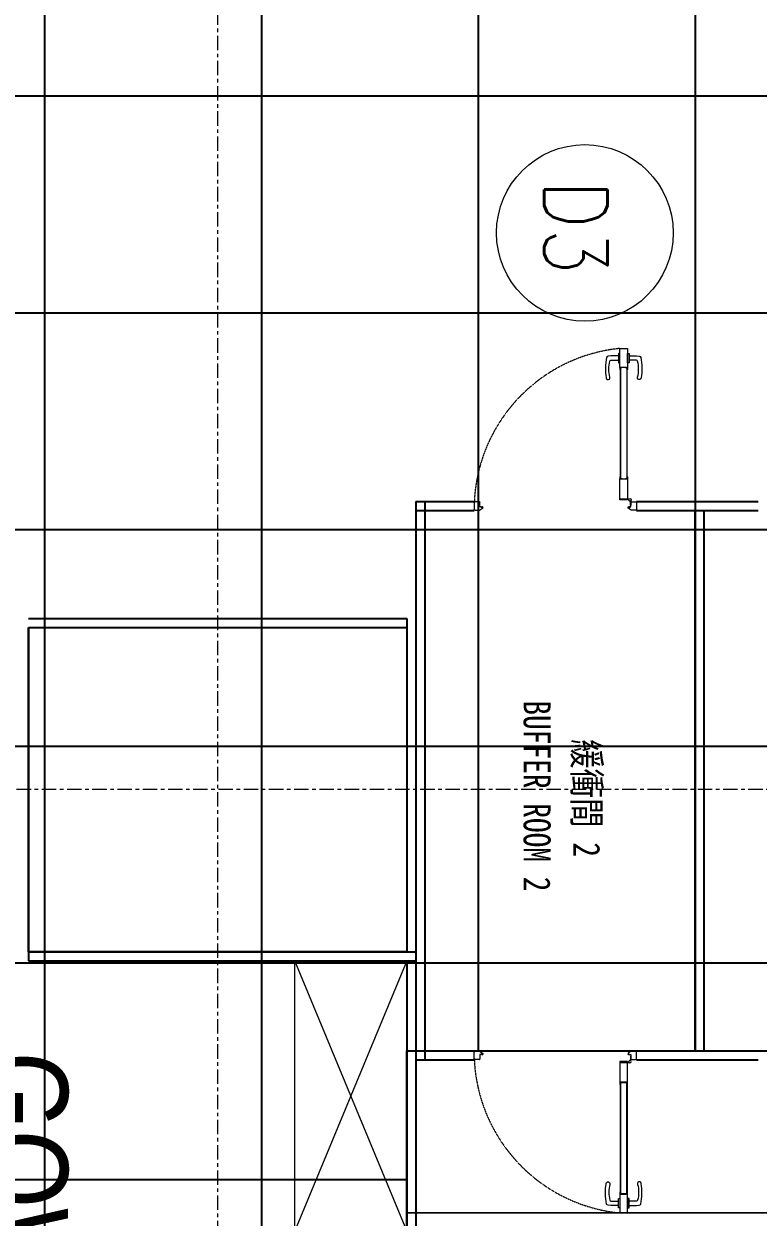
# Model space of a CAD drawing. Extents: x -15449 to 568150, y -1239737 to 53667.
# Drawn here: x 471339 to 475414, y -134909 to -128283 of the extents above; entities that cross this region are included whole.
import ezdxf
from ezdxf.enums import TextEntityAlignment as Align

# ---------------------------------------------------------------- set-up
doc = ezdxf.new("R2010")
doc.units = 0
doc.header["$LTSCALE"] = 8
doc.linetypes.add('IDA - Grid Line', pattern=[3500, 2000, -500, 500, -500])
doc.linetypes.add('TCP2-C-L30-E-SWG-EQ$0$TCP2-C-L30-E-SWG-EQ$0$HIDDEN', pattern=[0.3, 0.2, -0.1])
doc.layers.get('0').update_dxf_attribs({"color": 1, "linetype": 'CONTINUOUS'})
doc.layers.add('000_CTCI_CSA', color=7, linetype='CONTINUOUS')
doc.layers.add('Ceiling FL+3000', color=6, linetype='CONTINUOUS')
doc.layers.add('A-_ANOTGRID_E', color=7, linetype='CONTINUOUS', lineweight=9)
doc.layers.add('Block - Cargo Lift_dwg', color=7, linetype='CONTINUOUS', lineweight=9, true_color=0x767676)
doc.styles.add('188K-SM-03-F10-ARCH-PA-Y2257103$0$Standard', font='txt.shx', dxfattribs={"bigfont": 'chineset.shx'})
doc.styles.add('Site Area', font='arial.ttf', dxfattribs={"width": 0.8})

# ---------------------------------------------------------------- blocks, each defined once
blk = doc.blocks.new('column grid')
at = {"color": 252, "elevation": 0}
blk.add_lwpolyline([(-48454.4, -82339.3), (-46354.4, -82339.3), (-46354.4, -84139.3), (-48454.4, -84139.3)], close=True, dxfattribs=at)
at = {"layer": 'A-_ANOTGRID_E', "color": 8, "linetype": 'IDA - Grid Line', "ltscale": 0.005, "true_color": 0x808080}
for p, q in [((-47404.4, 9427, 0), (-47404.4, -120414.2, 0)), ((29680.4, -83238.8, 0), (-104784.6, -83238.8, 0))]:
    blk.add_line(p, q, dxfattribs=at)
blk = doc.blocks.new('CTCI_Building Footprint and Grid')
at = {"color": 252}
blk.add_blockref('column grid', (1987651, -866033, 0), dxfattribs=at)
blk = doc.blocks.new('188K-SM-03-F10-ARCH-PA-Y2257103$0$AP5A-SM-03-F20-ARCH-PA-Y2230801+Y2230803$0$把手GMT水平鎖')
blk.add_lwpolyline([(24.5, 8), (-24.5, 8), (-24.5, 0), (24.5, 0)], close=True)
blk.add_lwpolyline([(-11, 0), (-11, -40), (-10.4, -53.9, 0.327495), (-3.6, -61.8, 0.089847), (103.8, -64, 1.144881), (99.4, -44.7, -0.137079), (16.2, -44.7, -0.349357), (11, -39.6), (11, 0)], format="xyb")

msp = doc.modelspace()

# ---------------------------------------------------------------- hatches: boundary and pattern name
at = {"layer": 'Ceiling FL+3000'}
h = msp.add_hatch(dxfattribs=at)
h.set_pattern_fill('ANSI37', color=256, scale=379, angle=225)
h.set_pattern_definition([(270, (92407.5, -93788), (1203.325, -1e-13), []), (0, (92407.5, -93788), (3e-13, 1203.325), [])])
h.paths.add_polyline_path([(479713.8371, -121485.4155), (464513.6667, -121485.4182), (464519.1323, -133435.3981), (467513.5804, -133435.2868), (467513.8186, -140431.0512), (467513.8404, -140435.307), (473463.6699, -140435.3047), (473463.6699, -133985.4987), (479713.53, -133985.4987)])

# ---------------------------------------------------------------- linework, layer by layer
at = {"layer": 'Block - Cargo Lift_dwg'}
for p, q in [((474646.848, -130190.8901, 0), (474646.848, -130085.4988, 0)), ((474646.848, -130085.4988, 0), (474688.5872, -130085.4988, 0)), ((474688.5872, -130085.4988, 0), (474688.5872, -130190.8901, 0)), ((474688.5872, -130190.8901, 0), (474646.848, -130190.8901, 0)), ((474647.4741, -130202.9944, 0), (474647.4741, -130190.1596, 0)), ((474648.3688, -130204.3264, 0), (474647.534, -130203.1785, 0)), ((474647.7872, -130189.8466, 0), (474687.648, -130189.8466, 0)), ((474648.5176, -130191.4118, 0), (474648.5176, -130193.0814, 0)), ((474648.5176, -130194.7509, 0), (474648.5176, -130202.1596, 0)), ((474667.4046, -130191.0988, 0), (474648.8306, -130191.0988, 0)), ((474648.8306, -130193.3944, 0), (474653.4219, -130193.3944, 0)), ((474653.4219, -130194.4379, 0), (474648.8306, -130194.4379, 0)), ((474649.5611, -130194.4379, 0), (474648.935, -130194.4379, 0)), ((474648.935, -130194.4379, 0), (474648.935, -130806.3093, 0)), ((474648.935, -130202.577, 0), (474648.935, -130204.1422, 0)), ((474649.5611, -130806.3093, 0), (474649.5611, -130194.4379, 0)), ((474653.735, -130193.7075, 0), (474653.735, -130194.1249, 0)), ((474667.7176, -130190.7857, 0), (474667.4046, -130191.0988, 0)), ((474668.0306, -130191.0988, 0), (474667.7176, -130190.7857, 0)), ((474686.6046, -130191.0988, 0), (474668.0306, -130191.0988, 0)), ((474681.7002, -130194.1249, 0), (474681.7002, -130193.7075, 0)), ((474682.0132, -130193.3944, 0), (474686.6046, -130193.3944, 0)), ((474686.6046, -130194.4379, 0), (474682.0132, -130194.4379, 0)), ((474685.8741, -130194.4379, 0), (474685.8741, -130806.3093, 0)), ((474686.5002, -130194.4379, 0), (474685.8741, -130194.4379, 0)), ((474686.5002, -130806.3093, 0), (474686.5002, -130194.4379, 0)), ((474686.5002, -130204.1422, 0), (474686.5002, -130202.577, 0)), ((474686.9176, -130193.0814, 0), (474686.9176, -130191.4118, 0)), ((474686.9176, -130202.1596, 0), (474686.9176, -130194.7509, 0)), ((474687.9012, -130203.1785, 0), (474687.0664, -130204.3264, 0)), ((474687.9611, -130190.1596, 0), (474687.9611, -130202.9944, 0)), ((474646.848, -130926.1615, 0), (474646.848, -130809.8571, 0)), ((474646.848, -130809.8571, 0), (474688.5872, -130809.8571, 0)), ((474648.935, -130806.3093, 0), (474649.5611, -130806.3093, 0)), ((474685.8741, -130806.3093, 0), (474686.5002, -130806.3093, 0)), ((474688.5872, -130809.8571, 0), (474688.5872, -130926.1615, 0)), ((473838.53, -130942.7162, 0), (473838.53, -130978.2814, 0)), ((473868.2691, -130937.4988, 0), (473843.7474, -130937.4988, 0)), ((473843.7474, -130983.4988, 0), (473867.784, -130983.4988, 0)), ((473867.784, -130983.4988, 0), (473884.2865, -130972.6588, 0)), ((473869.8344, -130964.7162, 0), (473869.8344, -130939.064, 0)), ((473877.9735, -130964.7162, 0), (473869.8344, -130964.7162, 0)), ((473876.3039, -130965.7596, 0), (473877.9735, -130965.7596, 0)), ((473876.3039, -130967.7422, 0), (473876.3039, -130965.7596, 0)), ((473884.2344, -130967.7422, 0), (473876.3039, -130967.7422, 0)), ((473884.9648, -130964.7162, 0), (473882.5648, -130964.7162, 0)), ((473882.5648, -130965.7596, 0), (473884.2344, -130965.7596, 0)), ((473884.2344, -130965.7596, 0), (473884.2344, -130967.7422, 0)), ((473885.4865, -130970.1944, 0), (473885.4865, -130965.2379, 0)), ((474688.5872, -130926.1615, 0), (474646.848, -130926.1615, 0)), ((474649.9785, -130920.9441, 0), (474696.935, -130920.9441, 0)), ((474649.9785, -130923.5528, 0), (474649.9785, -130920.9441, 0)), ((474696.935, -130923.5528, 0), (474649.9785, -130923.5528, 0)), ((474691.5735, -130970.1944, 0), (474691.5735, -130965.2379, 0)), ((474692.0952, -130964.7162, 0), (474694.4952, -130964.7162, 0)), ((474709.276, -130983.4988, 0), (474692.7735, -130972.6588, 0)), ((474694.4952, -130965.7596, 0), (474692.8257, -130965.7596, 0)), ((474692.8257, -130965.7596, 0), (474692.8257, -130967.7422, 0)), ((474692.8257, -130967.7422, 0), (474700.7561, -130967.7422, 0)), ((474696.935, -130920.9441, 0), (474696.935, -130923.5528, 0)), ((474699.0865, -130964.7162, 0), (474707.2257, -130964.7162, 0)), ((474700.7561, -130965.7596, 0), (474699.0865, -130965.7596, 0)), ((474700.7561, -130967.7422, 0), (474700.7561, -130965.7596, 0)), ((474704.617, -130956.3652, 0), (474704.617, -130931.2348, 0)), ((474704.617, -130931.2348, 0), (474707.2257, -130931.2348, 0)), ((474707.2257, -130956.3652, 0), (474704.617, -130956.3652, 0)), ((474707.2257, -130931.2348, 0), (474707.2257, -130956.3652, 0)), ((474707.2257, -130964.7162, 0), (474707.2257, -130939.064, 0)), ((474708.7909, -130937.4988, 0), (474733.3126, -130937.4988, 0)), ((474733.3126, -130983.4988, 0), (474709.276, -130983.4988, 0)), ((474738.53, -130942.7162, 0), (474738.53, -130978.2814, 0)), ((473838.53, -134028.2814, 0), (473838.53, -133992.7162, 0)), ((473843.7474, -133987.4988, 0), (473867.784, -133987.4988, 0)), ((473867.784, -133987.4988, 0), (473884.2865, -133998.3388, 0)), ((473869.8344, -134006.2814, 0), (473869.8344, -134031.9336, 0)), ((473877.9735, -134006.2814, 0), (473869.8344, -134006.2814, 0)), ((473876.3039, -134003.2553, 0), (473876.3039, -134005.2379, 0)), ((473884.2344, -134003.2553, 0), (473876.3039, -134003.2553, 0)), ((473876.3039, -134005.2379, 0), (473877.9735, -134005.2379, 0)), ((473882.5648, -134005.2379, 0), (473884.2344, -134005.2379, 0)), ((473884.9648, -134006.2814, 0), (473882.5648, -134006.2814, 0)), ((473884.2344, -134005.2379, 0), (473884.2344, -134003.2553, 0)), ((473885.4865, -134000.8031, 0), (473885.4865, -134005.7596, 0)), ((474691.5735, -134000.8031, 0), (474691.5735, -134005.7596, 0)), ((474692.0952, -134006.2814, 0), (474694.4952, -134006.2814, 0)), ((474709.276, -133987.4988, 0), (474692.7735, -133998.3388, 0)), ((474692.8257, -134005.2379, 0), (474692.8257, -134003.2553, 0)), ((474692.8257, -134003.2553, 0), (474700.7561, -134003.2553, 0)), ((474694.4952, -134005.2379, 0), (474692.8257, -134005.2379, 0)), ((474700.7561, -134005.2379, 0), (474699.0865, -134005.2379, 0)), ((474699.0865, -134006.2814, 0), (474707.2257, -134006.2814, 0)), ((474700.7561, -134003.2553, 0), (474700.7561, -134005.2379, 0)), ((474704.617, -134014.6323, 0), (474704.617, -134039.7628, 0)), ((474707.2257, -134014.6323, 0), (474704.617, -134014.6323, 0)), ((474707.2257, -134006.2814, 0), (474707.2257, -134031.9336, 0)), ((474707.2257, -134039.7628, 0), (474707.2257, -134014.6323, 0)), ((474733.3126, -133987.4988, 0), (474709.276, -133987.4988, 0)), ((474738.53, -134028.2814, 0), (474738.53, -133992.7162, 0)), ((473868.2691, -134033.4988, 0), (473843.7474, -134033.4988, 0)), ((474646.848, -134044.8361, 0), (474646.848, -134161.1404, 0)), ((474688.5872, -134044.8361, 0), (474646.848, -134044.8361, 0)), ((474696.935, -134047.4448, 0), (474649.9785, -134047.4448, 0)), ((474649.9785, -134047.4448, 0), (474649.9785, -134050.0535, 0)), ((474649.9785, -134050.0535, 0), (474696.935, -134050.0535, 0)), ((474688.5872, -134161.1404, 0), (474688.5872, -134044.8361, 0)), ((474696.935, -134050.0535, 0), (474696.935, -134047.4448, 0)), ((474704.617, -134039.7628, 0), (474707.2257, -134039.7628, 0)), ((474708.7909, -134033.4988, 0), (474733.3126, -134033.4988, 0)), ((474646.848, -134161.1404, 0), (474688.5872, -134161.1404, 0)), ((474648.935, -134164.6882, 0), (474649.5611, -134164.6882, 0)), ((474648.935, -134776.5596, 0), (474648.935, -134164.6882, 0)), ((474649.5611, -134164.6882, 0), (474649.5611, -134776.5596, 0)), ((474685.8741, -134776.5596, 0), (474685.8741, -134164.6882, 0)), ((474685.8741, -134164.6882, 0), (474686.5002, -134164.6882, 0)), ((474686.5002, -134164.6882, 0), (474686.5002, -134776.5596, 0)), ((474646.848, -134780.1075, 0), (474646.848, -134885.4988, 0)), ((474688.5872, -134780.1075, 0), (474646.848, -134780.1075, 0)), ((474647.4741, -134768.0031, 0), (474647.4741, -134780.8379, 0)), ((474648.3688, -134766.6712, 0), (474647.534, -134767.819, 0)), ((474647.7872, -134781.1509, 0), (474687.648, -134781.1509, 0)), ((474648.5176, -134776.2466, 0), (474648.5176, -134768.8379, 0)), ((474648.5176, -134779.5857, 0), (474648.5176, -134777.9162, 0)), ((474653.4219, -134776.5596, 0), (474648.8306, -134776.5596, 0)), ((474648.8306, -134777.6031, 0), (474653.4219, -134777.6031, 0)), ((474667.4046, -134779.8988, 0), (474648.8306, -134779.8988, 0)), ((474648.935, -134768.4205, 0), (474648.935, -134766.8553, 0)), ((474649.5611, -134776.5596, 0), (474648.935, -134776.5596, 0)), ((474653.735, -134777.2901, 0), (474653.735, -134776.8727, 0)), ((474667.7176, -134780.2118, 0), (474667.4046, -134779.8988, 0)), ((474668.0306, -134779.8988, 0), (474667.7176, -134780.2118, 0)), ((474686.6046, -134779.8988, 0), (474668.0306, -134779.8988, 0)), ((474681.7002, -134776.8727, 0), (474681.7002, -134777.2901, 0)), ((474686.6046, -134776.5596, 0), (474682.0132, -134776.5596, 0)), ((474682.0132, -134777.6031, 0), (474686.6046, -134777.6031, 0)), ((474686.5002, -134776.5596, 0), (474685.8741, -134776.5596, 0)), ((474686.5002, -134766.8553, 0), (474686.5002, -134768.4205, 0)), ((474686.9176, -134768.8379, 0), (474686.9176, -134776.2466, 0)), ((474686.9176, -134777.9162, 0), (474686.9176, -134779.5857, 0)), ((474687.9012, -134767.819, 0), (474687.0664, -134766.6712, 0)), ((474687.9611, -134780.8379, 0), (474687.9611, -134768.0031, 0)), ((474688.5872, -134885.4988, 0), (474688.5872, -134780.1075, 0)), ((474646.848, -134885.4988, 0), (474688.5872, -134885.4988, 0))]:
    msp.add_line(p, q, dxfattribs=at)
at = {"layer": 'Block - Cargo Lift_dwg', "lineweight": -3}
for p, q in [((473514.1148, -130935.4988, 0), (473514.1146, -134035.4988, 0)), ((473514.1148, -130935.4988, 0), (473838.53, -130935.4988, 0)), ((473564.1148, -130935.4988, 0), (473564.1146, -134035.4988, 0)), ((474738.53, -130935.4988, 0), (475413.53, -130935.4988, 0)), ((473514.1148, -130985.4988, 0), (473838.53, -130985.4988, 0)), ((474738.53, -130985.4988, 0), (475413.53, -130985.4988, 0)), ((475063.53, -133985.4988, 0), (475063.53, -130985.4988, 0)), ((475113.53, -133985.4988, 0), (475113.53, -130985.4988, 0)), ((471364.1147, -131585.3554, 0), (473464.1147, -131585.3554, 0)), ((471364.1147, -131635.3554, 0), (473464.1147, -131635.3554, 0)), ((471364.1147, -131635.3554, 0), (471364.1147, -133485.3554, 0)), ((473464.1147, -131585.3554, 0), (473464.1147, -133435.3554, 0)), ((473514.1147, -131585.3554, 0), (473514.1147, -133435.3554, 0)), ((471364.1147, -133435.3554, 0), (473513.6678, -133435.3553, 0)), ((471364.1147, -133485.3554, 0), (473513.6678, -133485.3553, 0)), ((473463.6678, -133485.3554, 0), (473463.6678, -140484.9227, 0)), ((473513.6678, -133485.3554, 0), (473513.6678, -140484.9227, 0)), ((473514.1146, -133985.4987, 0), (473838.53, -133985.4988, 0)), ((474738.53, -133985.4988, 0), (475413.53, -133985.4988, 0)), ((473514.1146, -134035.4987, 0), (473838.53, -134035.4988, 0)), ((473514.1146, -134035.4988, 0), (473514.1146, -134035.4988, 0)), ((473564.1146, -134035.4988, 0), (473564.1146, -134035.4988, 0)), ((474738.53, -134035.4988, 0), (475413.53, -134035.4988, 0))]:
    msp.add_line(p, q, dxfattribs=at)
at = {"layer": 'Block - Cargo Lift_dwg', "ltscale": 2}
for p, q in [((473463.53, -133485.3554, 0), (472843.53, -134985.3554, 0)), ((473463.53, -134985.3554, 0), (472843.53, -133485.3554, 0))]:
    msp.add_line(p, q, dxfattribs=at)
at = {"layer": 'Block - Cargo Lift_dwg', "color": 252, "ltscale": 0.1, "elevation": 0}
msp.add_lwpolyline([(479764.1147, -134885.4988), (473463.6678, -134885.4988), (473463.67, -140485.2981), (464463.67, -140485.2981), (464463.6678, -121435.4167), (479764.1147, -121435.4167), (479764.1147, -134885.4988)], dxfattribs=at)
at = {"layer": 'Block - Cargo Lift_dwg', "elevation": 0}
for points in [[(467513.817, -140385.1853), (467513.5837, -140385.1854), (467513.8404, -140435.307), (473463.6699, -140435.3047), (473463.6699, -133985.4987), (479713.53, -133985.4987), (479713.8371, -121485.4155), (464513.6667, -121485.4182), (464519.1323, -133435.3981), (467513.5804, -133435.2868), (467513.817, -140385.1853)], [(473838.53, -130935.4988), (473838.53, -130985.4988)], [(474738.53, -130935.4988), (474738.53, -130985.4988)], [(473838.53, -134035.4988), (473838.53, -133985.4988)], [(474738.53, -134035.4988), (474738.53, -133985.4988)]]:
    msp.add_lwpolyline(points, dxfattribs=at)
for points in [[(474667.7176, -130809.9615), (474668.0306, -130809.6484), (474686.6046, -130809.6484, 0.414213562), (474686.9176, -130809.3354), (474686.9176, -130807.6658, 0.414213562), (474686.6046, -130807.3528), (474682.0132, -130807.3528, -0.414213562), (474681.7002, -130807.0397), (474681.7002, -130806.6224, -0.414213562), (474682.0132, -130806.3093), (474686.6046, -130806.3093, 0.414213562), (474686.9176, -130805.9963), (474686.9176, -130798.5876, 0.414213562), (474686.7089, -130798.3789), (474686.7089, -130798.3789, -0.414213562), (474686.5002, -130798.1702), (474686.5002, -130796.605, -0.726360057), (474687.0664, -130796.4208), (474687.9012, -130797.5687, -0.158506878), (474687.9611, -130797.7528), (474687.9611, -130810.5876, -0.414213562), (474687.648, -130810.9006), (474647.7872, -130810.9006, -0.414213562), (474647.4741, -130810.5876), (474647.4741, -130797.7528, -0.158506878), (474647.534, -130797.5687), (474648.3688, -130796.4208, -0.726360057), (474648.935, -130796.605), (474648.935, -130798.1702, -0.414213562), (474648.7263, -130798.3789, 0.414213562), (474648.5176, -130798.5876), (474648.5176, -130805.9963, 0.414213562), (474648.8306, -130806.3093), (474653.4219, -130806.3093, -0.414213562), (474653.735, -130806.6224), (474653.735, -130807.0397, -0.414213562), (474653.4219, -130807.3528), (474648.8306, -130807.3528, 0.414213562), (474648.5176, -130807.6658), (474648.5176, -130809.3354, 0.414213562), (474648.8306, -130809.6484), (474667.4046, -130809.6484)], [(474667.7176, -134161.0361), (474668.0306, -134161.3491), (474686.6046, -134161.3491, -0.414213562), (474686.9176, -134161.6621), (474686.9176, -134163.3317, -0.414213562), (474686.6046, -134163.6448), (474682.0132, -134163.6448, 0.414213562), (474681.7002, -134163.9578), (474681.7002, -134164.3752, 0.414213562), (474682.0132, -134164.6882), (474686.6046, -134164.6882, -0.414213562), (474686.9176, -134165.0013), (474686.9176, -134172.41, -0.414213562), (474686.7089, -134172.6187), (474686.7089, -134172.6187, 0.414213562), (474686.5002, -134172.8274), (474686.5002, -134174.3926, 0.726360057), (474687.0664, -134174.5767), (474687.9012, -134173.4289, 0.158506878), (474687.9611, -134173.2448), (474687.9611, -134160.41, 0.414213562), (474687.648, -134160.0969), (474647.7872, -134160.0969, 0.414213562), (474647.4741, -134160.41), (474647.4741, -134173.2448, 0.158506878), (474647.534, -134173.4289), (474648.3688, -134174.5767, 0.726360057), (474648.935, -134174.3926), (474648.935, -134172.8274, 0.414213562), (474648.7263, -134172.6187, -0.414213562), (474648.5176, -134172.41), (474648.5176, -134165.0013, -0.414213562), (474648.8306, -134164.6882), (474653.4219, -134164.6882, 0.414213562), (474653.735, -134164.3752), (474653.735, -134163.9578, 0.414213562), (474653.4219, -134163.6448), (474648.8306, -134163.6448, -0.414213562), (474648.5176, -134163.3317), (474648.5176, -134161.6621, -0.414213562), (474648.8306, -134161.3491), (474667.4046, -134161.3491)]]:
    msp.add_lwpolyline(points, format="xyb", close=True, dxfattribs=at)
at = {"layer": 'Block - Cargo Lift_dwg', "ltscale": 2, "elevation": 0}
msp.add_lwpolyline([(473463.53, -133485.3554), (473463.53, -134985.3554), (472843.53, -134985.3554), (472843.53, -133485.3554)], close=True, dxfattribs=at)
at = {"layer": 'Block - Cargo Lift_dwg', "color": 252, "elevation": 0}
msp.add_lwpolyline([(473463.53, -134885.4988), (479763.9769, -134885.4988), (479763.9769, -136985.4988), (473463.53, -136985.4988)], close=True, dxfattribs=at)
at = {"layer": 'Block - Cargo Lift_dwg'}
msp.add_circle((474452, -129444, 0), 490, dxfattribs=at)
at = {"layer": 'Block - Cargo Lift_dwg', "linetype": 'TCP2-C-L30-E-SWG-EQ$0$TCP2-C-L30-E-SWG-EQ$0$HIDDEN'}
for centre, start, end in [((474735.3516, -130979.0024, 0), 95.65682715, 177.22283645), ((474735.3516, -133991.9952, 0), 182.77716355, 264.34317285)]:
    msp.add_arc(centre, 897.8761, start, end, dxfattribs=at)
at = {"layer": 'Block - Cargo Lift_dwg'}
for centre, radius, start, end in [((474647.7872, -130190.1596, 0), 0.313, 90.00001025, 180.00001025), ((474647.7872, -130202.9944, 0), 0.313, 180.00000512, 216.02737915), ((474648.6219, -130204.1422, 0), 0.313, 216.02736434, 359.99998975), ((474648.8306, -130191.4118, 0), 0.313, 90.00001025, 180.00001025), ((474648.8306, -130193.0814, 0), 0.313, 179.99998975, 269.99998975), ((474648.8306, -130194.7509, 0), 0.313, 89.99998292, 179.99998292), ((474648.7263, -130202.1596, 0), 0.2087, 180.00001537, 270.00001537), ((474648.7263, -130202.577, 0), 0.2087, 359.99997951, 89.99997951), ((474653.4219, -130193.7075, 0), 0.313, 0.00001366, 90.00001366), ((474653.4219, -130194.1249, 0), 0.313, 270.00001366, 0.00001366), ((474682.0132, -130193.7075, 0), 0.313, 89.99998292, 179.99998292), ((474682.0132, -130194.1249, 0), 0.313, 179.99998975, 269.99998975), ((474686.7089, -130202.577, 0), 0.2087, 90.00002561, 180.00002561), ((474686.8132, -130204.1422, 0), 0.313, 180.00000854, 323.97263543), ((474686.6046, -130191.4118, 0), 0.313, 359.99998975, 89.99998975), ((474686.6046, -130193.0814, 0), 0.313, 270.00001025, 0.00001025), ((474686.6046, -130194.7509, 0), 0.313, 0.00001708, 90.00001708), ((474686.7089, -130202.1596, 0), 0.2087, 269.99998463, 359.99998463), ((474687.648, -130190.1596, 0), 0.313, 359.99998975, 89.99998975), ((474687.648, -130202.9944, 0), 0.313, 323.97262085, 359.99999488), ((474647.7872, -134768.0031, 0), 0.313, 143.97262085, 179.99999488), ((474647.7872, -134780.8379, 0), 0.313, 179.99998975, 269.99998975), ((474648.6219, -134766.8553, 0), 0.313, 0.00001025, 143.97263566), ((474648.7263, -134768.8379, 0), 0.2087, 89.99998463, 179.99998463), ((474648.8306, -134776.2466, 0), 0.313, 180.00001708, 270.00001708), ((474648.8306, -134777.9162, 0), 0.313, 90.00001025, 180.00001025), ((474648.8306, -134779.5857, 0), 0.313, 179.99998975, 269.99998975), ((474648.7263, -134768.4205, 0), 0.2087, 270.00002049, 0.00002049), ((474653.4219, -134776.8727, 0), 0.313, 359.99998634, 89.99998634), ((474653.4219, -134777.2901, 0), 0.313, 269.99998634, 359.99998634), ((474682.0132, -134776.8727, 0), 0.313, 90.00001025, 180.00001025), ((474682.0132, -134777.2901, 0), 0.313, 180.00001708, 270.00001708), ((474686.8132, -134766.8553, 0), 0.313, 36.02736457, 179.99999146), ((474686.7089, -134768.4205, 0), 0.2087, 179.99997439, 269.99997439), ((474686.6046, -134776.2466, 0), 0.313, 269.99998292, 359.99998292), ((474686.6046, -134777.9162, 0), 0.313, 359.99998975, 89.99998975), ((474686.6046, -134779.5857, 0), 0.313, 270.00001025, 0.00001025), ((474686.7089, -134768.8379, 0), 0.2087, 0.00001537, 90.00001537), ((474687.648, -134780.8379, 0), 0.313, 270.00001025, 0.00001025), ((474687.648, -134768.0031, 0), 0.313, 0.00000512, 36.02737915)]:
    msp.add_arc(centre, radius, start, end, dxfattribs=at)
at = {"layer": 'Block - Cargo Lift_dwg', "extrusion": (-9.86076e-32, -1.3636e-31, -1)}
for centre, major_axis, start_param, end_param in [((473843.7474, -130942.7162, 0), (3.6893, -3.6893), 2.356194491, 3.926990817), ((473843.7474, -130978.2814, 0), (-3.6893, -3.6893), -0.785398163, 0.785398163), ((473868.2691, -130939.064, 0), (1.1068, -1.1068), -2.35619449, -0.785398163), ((473877.9735, -130965.2379, 0), (-0.3689, -0.3689), 2.35619449, 5.497787144), ((473882.5648, -130965.2379, 0), (-0.3689, -0.3689), -0.785398163, 2.35619449), ((473882.3561, -130970.1944, 0), (2.2136, -2.2136), -0.785398164, 0.120902764), ((473884.9648, -130965.2379, 0), (0.3689, -0.3689), -2.35619449, -0.785398163), ((474692.0952, -130965.2379, 0), (-0.3689, -0.3689), 7.068583471, 8.639379797), ((474694.7039, -130970.1944, 0), (-2.2136, -2.2136), 6.162282543, 7.068583471), ((474694.4952, -130965.2379, 0), (0.3689, -0.3689), 3.926990817, 7.068583471), ((474699.0865, -130965.2379, 0), (0.3689, -0.3689), 0.785398163, 3.926990817), ((474708.7909, -130939.064, 0), (-1.1068, -1.1068), 7.068583471, 8.639379797), ((474733.3126, -130942.7162, 0), (-3.6893, -3.6893), 2.35619449, 3.926990816), ((474733.3126, -130978.2814, 0), (3.6893, -3.6893), 5.497787144, 7.068583471)]:
    msp.add_ellipse(centre, major_axis=major_axis, ratio=1, start_param=start_param, end_param=end_param, dxfattribs=at)
at = {"layer": 'Block - Cargo Lift_dwg'}
for centre, major_axis, start_param, end_param in [((474702.53, -130925.6397, 0), (5.165, 5.165), 5.497787144, 11.780972451), ((473843.7474, -133992.7162, 0), (-3.6893, 3.6893), -0.785398163, 0.785398163), ((473843.7474, -134028.2814, 0), (3.6893, 3.6893), 2.356194491, 3.926990817), ((473877.9735, -134005.7596, 0), (-0.3689, 0.3689), 2.35619449, 5.497787144), ((473882.5648, -134005.7596, 0), (-0.3689, 0.3689), -0.785398163, 2.35619449), ((473882.3561, -134000.8031, 0), (2.2136, 2.2136), -0.785398164, 0.120902764), ((473884.9648, -134005.7596, 0), (0.3689, 0.3689), -2.35619449, -0.785398163), ((474694.7039, -134000.8031, 0), (-2.2136, 2.2136), 6.162282543, 7.068583471), ((474692.0952, -134005.7596, 0), (-0.3689, 0.3689), 7.068583471, 8.639379797), ((474694.4952, -134005.7596, 0), (0.3689, 0.3689), 3.926990817, 7.068583471), ((474699.0865, -134005.7596, 0), (0.3689, 0.3689), 0.785398163, 3.926990817), ((474733.3126, -133992.7162, 0), (3.6893, 3.6893), 5.497787144, 7.068583471), ((474733.3126, -134028.2814, 0), (-3.6893, 3.6893), 2.35619449, 3.926990816), ((473868.2691, -134031.9336, 0), (1.1068, 1.1068), -2.35619449, -0.785398163), ((474708.7909, -134031.9336, 0), (-1.1068, 1.1068), 7.068583471, 8.639379797)]:
    msp.add_ellipse(centre, major_axis=major_axis, ratio=1, start_param=start_param, end_param=end_param, dxfattribs=at)
at = {"layer": 'Block - Cargo Lift_dwg', "extrusion": (-9.86076e-32, 1.3636e-31, -1)}
msp.add_ellipse((474702.53, -134045.3578, 0), major_axis=(5.165, -5.165), ratio=1, start_param=5.497787144, end_param=11.780972451, dxfattribs=at)
at = {"layer": 'Ceiling FL+3000', "lineweight": -3, "elevation": 0}
msp.add_lwpolyline([(467513.817, -140385.1853), (467513.5837, -140385.1854), (467513.8404, -140435.307), (473463.6699, -140435.3047), (473463.6699, -133985.4987), (479713.53, -133985.4987), (479713.8371, -121485.4155), (464513.6667, -121485.4182), (464519.1323, -133435.3981), (467513.5804, -133435.2868), (467513.817, -140385.1853)], dxfattribs=at)

# ---------------------------------------------------------------- block references
at = {"layer": '000_CTCI_CSA', "color": 2}
msp.add_blockref('CTCI_Building Footprint and Grid', (-1467832.5298, 816737), dxfattribs=at)
at = {"layer": 'Block - Cargo Lift_dwg', "yscale": 1.05882352931992, "zscale": 1.05882352931992}
for p, xscale, rotation in [((474638.3774, -130138.9694, 0), 1.05882352931992, 270), ((474697.0578, -130138.9694, 0), -1.05882352931992, 90), ((474638.3774, -134832.0282, 0), -1.05882352931992, 270), ((474697.0578, -134832.0282, 0), 1.05882352931992, 89.99999999999999)]:
    msp.add_blockref('188K-SM-03-F10-ARCH-PA-Y2257103$0$AP5A-SM-03-F20-ARCH-PA-Y2230801+Y2230803$0$把手GMT水平鎖', p, dxfattribs=dict(at, xscale=xscale, rotation=rotation))

# ---------------------------------------------------------------- texts
at = {"layer": 'Block - Cargo Lift_dwg', "style": '188K-SM-03-F10-ARCH-PA-Y2257103$0$Standard', "width": 0.85}
msp.add_text('D3', height=350, rotation=270, dxfattribs=at).set_placement((474402, -129413.2021, 0), align=Align.MIDDLE)
at = {"layer": 'Block - Cargo Lift_dwg', "color": 252, "style": 'Site Area', "width": 0.8}
msp.add_text('GOWNING ROOM 1', height=500, rotation=270, dxfattribs=at).set_placement((471083.5266, -133989.6576))
at = {"layer": 'Block - Cargo Lift_dwg', "color": 252, "char_height": 150, "attachment_point": 8, "rotation": 270, "style": 'Site Area'}
for s, insert, width in [('{\\fSimSun|b1|i0|c0|p2;BUFFER ROOM 2}', (474109.7047, -132569.9025, 0), 3932.66432), ('\\pxt10;{\\fSimSun|b1|i0|c134|p2;緩衝間\\fSimSun|b1|i0|c0|p2; 2}', (474370.7047, -132581.9025, 0), 2417.099658)]:
    msp.add_mtext(s, dxfattribs=dict(at, insert=insert, width=width))

doc.saveas('drawing.dxf')
